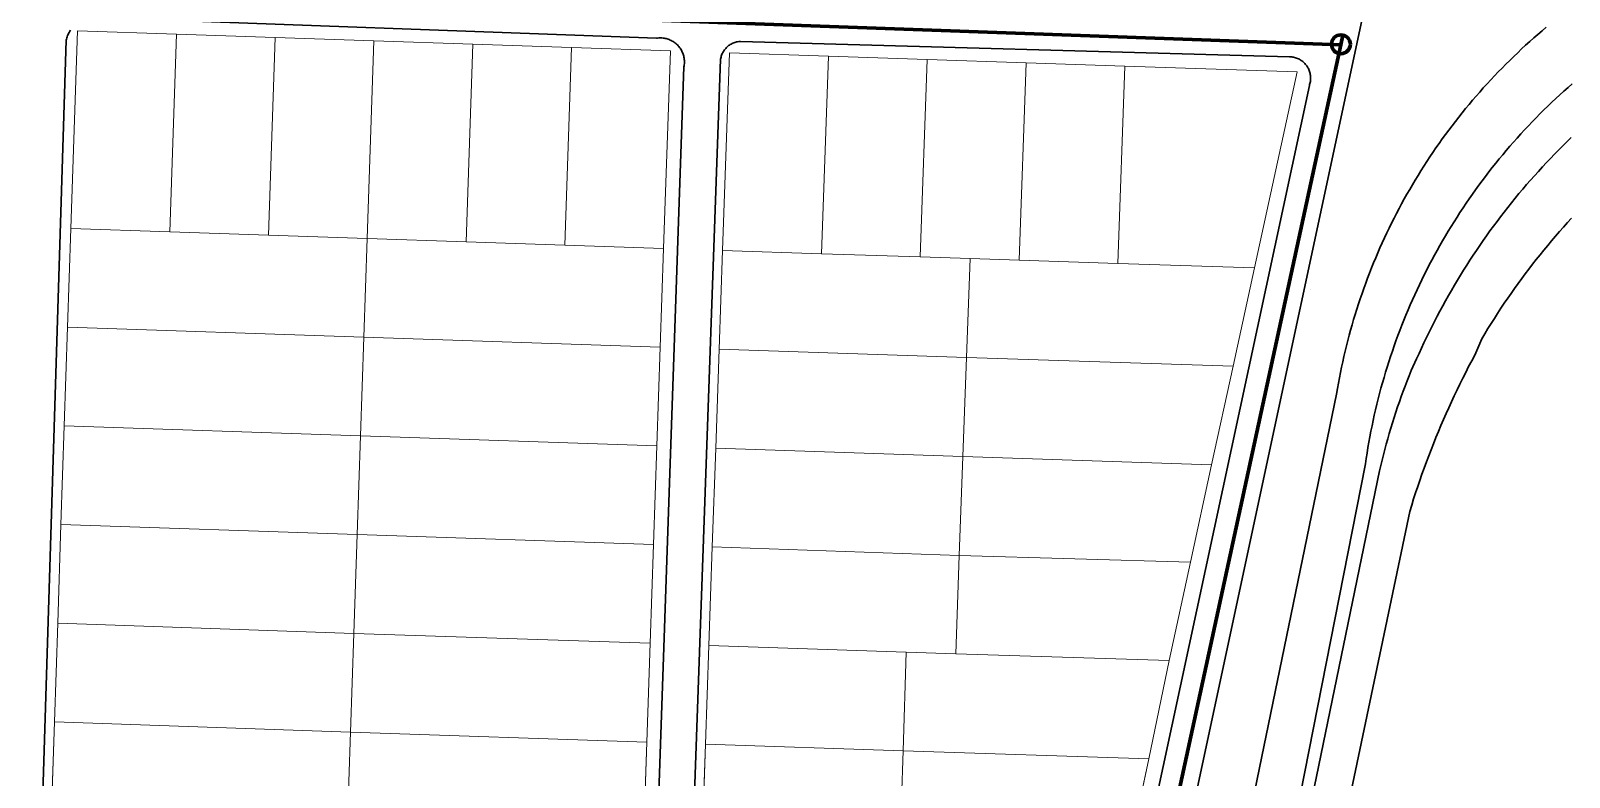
# Model space of a CAD drawing. Header units: inches. Extents: x -47590 to -46630, y -3759365 to -3758308.
# Drawn here: x -47002.9 to -46757.9, y -3759237.6 to -3759118.7 of the extents above; entities that cross this region are included whole.
import ezdxf

# ---------------------------------------------------------------- set-up
doc = ezdxf.new("R2010")
doc.units = ezdxf.units.IN
doc.header["$MEASUREMENT"] = 0
doc.layers.add('curb_lines', color=7, linetype='Continuous', lineweight=30, true_color=0x0b8700)
doc.layers.add('Land_Parcels_Zoning', color=7, linetype='Continuous', lineweight=9, true_color=0xffffff)

msp = doc.modelspace()

# ---------------------------------------------------------------- linework, layer by layer
at = {"layer": 'curb_lines'}
for points in [[(-46830.17, -3759300.15), (-46771.18, -3759024.77)], [(-46830.17, -3759300.15), (-46771.18, -3759024.77)], [(-46996.6, -3759118.58), (-46996.71, -3759118.74), (-46996.81, -3759118.91), (-46996.91, -3759119.08), (-46997, -3759119.25), (-46997.08, -3759119.43), (-46997.16, -3759119.61), (-46997.22, -3759119.8), (-46997.28, -3759119.98), (-46997.33, -3759120.17), (-47002.88, -3759300.15)], [(-46996.6, -3759118.58), (-46996.71, -3759118.74), (-46996.81, -3759118.91), (-46996.91, -3759119.08), (-46997, -3759119.25), (-46997.08, -3759119.43), (-46997.16, -3759119.61), (-46997.22, -3759119.8), (-46997.28, -3759119.98), (-46997.33, -3759120.17), (-47002.88, -3759300.15)], [(-46904.96, -3759300.15), (-46898.93, -3759124.41), (-46898.89, -3759124.24), (-46898.87, -3759124.07), (-46898.85, -3759123.9), (-46898.84, -3759123.73), (-46898.84, -3759123.55), (-46898.85, -3759123.38), (-46898.86, -3759123.21), (-46898.88, -3759123.04), (-46898.91, -3759122.87), (-46898.95, -3759122.7), (-46899, -3759122.53), (-46899.05, -3759122.37), (-46899.11, -3759122.21), (-46899.18, -3759122.05), (-46899.25, -3759121.89), (-46899.33, -3759121.74), (-46899.42, -3759121.59), (-46899.52, -3759121.44), (-46899.62, -3759121.3), (-46899.72, -3759121.17), (-46899.84, -3759121.04), (-46899.96, -3759120.91), (-46900.08, -3759120.79), (-46900.21, -3759120.68), (-46900.35, -3759120.57), (-46900.49, -3759120.47), (-46900.63, -3759120.38), (-46900.78, -3759120.29), (-46900.93, -3759120.21), (-46901.09, -3759120.13), (-46901.25, -3759120.06), (-46901.41, -3759120), (-46901.57, -3759119.95), (-46901.74, -3759119.91), (-46901.91, -3759119.87), (-46902.08, -3759119.84), (-46902.25, -3759119.82), (-46902.42, -3759119.8), (-46902.59, -3759119.79), (-46902.77, -3759119.8), (-46902.94, -3759119.8), (-46903.11, -3759119.82), (-46903.28, -3759119.85), (-46992.97, -3759116.54)], [(-46904.96, -3759300.15), (-46898.93, -3759124.41), (-46898.89, -3759124.24), (-46898.87, -3759124.07), (-46898.85, -3759123.9), (-46898.84, -3759123.73), (-46898.84, -3759123.55), (-46898.85, -3759123.38), (-46898.86, -3759123.21), (-46898.88, -3759123.04), (-46898.91, -3759122.87), (-46898.95, -3759122.7), (-46899, -3759122.53), (-46899.05, -3759122.37), (-46899.11, -3759122.21), (-46899.18, -3759122.05), (-46899.25, -3759121.89), (-46899.33, -3759121.74), (-46899.42, -3759121.59), (-46899.52, -3759121.44), (-46899.62, -3759121.3), (-46899.72, -3759121.17), (-46899.84, -3759121.04), (-46899.96, -3759120.91), (-46900.08, -3759120.79), (-46900.21, -3759120.68), (-46900.35, -3759120.57), (-46900.49, -3759120.47), (-46900.63, -3759120.38), (-46900.78, -3759120.29), (-46900.93, -3759120.21), (-46901.09, -3759120.13), (-46901.25, -3759120.06), (-46901.41, -3759120), (-46901.57, -3759119.95), (-46901.74, -3759119.91), (-46901.91, -3759119.87), (-46902.08, -3759119.84), (-46902.25, -3759119.82), (-46902.42, -3759119.8), (-46902.59, -3759119.79), (-46902.77, -3759119.8), (-46902.94, -3759119.8), (-46903.11, -3759119.82), (-46903.28, -3759119.85), (-46992.97, -3759116.54)], [(-46819.21, -3759294.1), (-46794.99, -3759176.55), (-46794.85, -3759175.69), (-46794.69, -3759174.83), (-46794.53, -3759173.98), (-46794.36, -3759173.12), (-46794.19, -3759172.27), (-46794, -3759171.42), (-46793.81, -3759170.57), (-46793.61, -3759169.72), (-46793.41, -3759168.88), (-46793.19, -3759168.03), (-46792.97, -3759167.19), (-46792.74, -3759166.35), (-46792.5, -3759165.51), (-46792.26, -3759164.68), (-46792.01, -3759163.85), (-46791.75, -3759163.02), (-46791.48, -3759162.19), (-46791.21, -3759161.36), (-46790.92, -3759160.54), (-46790.63, -3759159.72), (-46790.34, -3759158.9), (-46790.03, -3759158.08), (-46789.72, -3759157.27), (-46789.4, -3759156.46), (-46789.08, -3759155.65), (-46788.74, -3759154.85), (-46788.4, -3759154.05), (-46788.06, -3759153.25), (-46787.7, -3759152.46), (-46787.34, -3759151.66), (-46786.97, -3759150.88), (-46786.59, -3759150.09), (-46786.21, -3759149.31), (-46785.82, -3759148.53), (-46785.42, -3759147.76), (-46785.02, -3759146.99), (-46784.61, -3759146.22), (-46784.19, -3759145.46), (-46783.76, -3759144.7), (-46783.33, -3759143.94), (-46782.89, -3759143.19), (-46782.45, -3759142.44), (-46781.99, -3759141.7), (-46781.53, -3759140.96), (-46781.07, -3759140.23), (-46780.6, -3759139.49), (-46780.12, -3759138.77), (-46779.63, -3759138.04), (-46779.14, -3759137.33), (-46778.64, -3759136.61), (-46778.14, -3759135.9), (-46777.63, -3759135.2), (-46777.11, -3759134.5), (-46776.58, -3759133.8), (-46776.05, -3759133.11), (-46775.52, -3759132.43), (-46774.98, -3759131.75), (-46774.43, -3759131.07), (-46773.87, -3759130.4), (-46773.31, -3759129.74), (-46772.75, -3759129.07), (-46772.17, -3759128.42), (-46771.6, -3759127.77), (-46771.01, -3759127.12), (-46770.42, -3759126.48), (-46769.83, -3759125.85), (-46769.22, -3759125.22), (-46768.62, -3759124.6), (-46768, -3759123.98), (-46767.39, -3759123.37), (-46766.76, -3759122.76), (-46766.13, -3759122.16), (-46765.5, -3759121.56), (-46764.86, -3759120.97), (-46764.21, -3759120.39), (-46763.56, -3759119.81), (-46762.91, -3759119.24), (-46762.25, -3759118.67), (-46761.58, -3759118.11)], [(-46819.21, -3759294.1), (-46794.99, -3759176.55), (-46794.85, -3759175.69), (-46794.69, -3759174.83), (-46794.53, -3759173.98), (-46794.36, -3759173.12), (-46794.19, -3759172.27), (-46794, -3759171.42), (-46793.81, -3759170.57), (-46793.61, -3759169.72), (-46793.41, -3759168.88), (-46793.19, -3759168.03), (-46792.97, -3759167.19), (-46792.74, -3759166.35), (-46792.5, -3759165.51), (-46792.26, -3759164.68), (-46792.01, -3759163.85), (-46791.75, -3759163.02), (-46791.48, -3759162.19), (-46791.21, -3759161.36), (-46790.92, -3759160.54), (-46790.63, -3759159.72), (-46790.34, -3759158.9), (-46790.03, -3759158.08), (-46789.72, -3759157.27), (-46789.4, -3759156.46), (-46789.08, -3759155.65), (-46788.74, -3759154.85), (-46788.4, -3759154.05), (-46788.06, -3759153.25), (-46787.7, -3759152.46), (-46787.34, -3759151.66), (-46786.97, -3759150.88), (-46786.59, -3759150.09), (-46786.21, -3759149.31), (-46785.82, -3759148.53), (-46785.42, -3759147.76), (-46785.02, -3759146.99), (-46784.61, -3759146.22), (-46784.19, -3759145.46), (-46783.76, -3759144.7), (-46783.33, -3759143.94), (-46782.89, -3759143.19), (-46782.45, -3759142.44), (-46781.99, -3759141.7), (-46781.53, -3759140.96), (-46781.07, -3759140.23), (-46780.6, -3759139.49), (-46780.12, -3759138.77), (-46779.63, -3759138.04), (-46779.14, -3759137.33), (-46778.64, -3759136.61), (-46778.14, -3759135.9), (-46777.63, -3759135.2), (-46777.11, -3759134.5), (-46776.58, -3759133.8), (-46776.05, -3759133.11), (-46775.52, -3759132.43), (-46774.98, -3759131.75), (-46774.43, -3759131.07), (-46773.87, -3759130.4), (-46773.31, -3759129.74), (-46772.75, -3759129.07), (-46772.17, -3759128.42), (-46771.6, -3759127.77), (-46771.01, -3759127.12), (-46770.42, -3759126.48), (-46769.83, -3759125.85), (-46769.22, -3759125.22), (-46768.62, -3759124.6), (-46768, -3759123.98), (-46767.39, -3759123.37), (-46766.76, -3759122.76), (-46766.13, -3759122.16), (-46765.5, -3759121.56), (-46764.86, -3759120.97), (-46764.21, -3759120.39), (-46763.56, -3759119.81), (-46762.91, -3759119.24), (-46762.25, -3759118.67), (-46761.58, -3759118.11)], [(-46899.35, -3759300.15), (-46893.07, -3759123.16), (-46893.04, -3759123), (-46893.01, -3759122.85), (-46892.97, -3759122.7), (-46892.91, -3759122.55), (-46892.86, -3759122.4), (-46892.79, -3759122.25), (-46892.72, -3759122.11), (-46892.64, -3759121.97), (-46892.56, -3759121.84), (-46892.47, -3759121.71), (-46892.37, -3759121.58), (-46892.27, -3759121.46), (-46892.16, -3759121.34), (-46892.05, -3759121.23), (-46891.93, -3759121.13), (-46891.8, -3759121.03), (-46891.67, -3759120.93), (-46891.54, -3759120.85), (-46891.4, -3759120.77), (-46891.26, -3759120.69), (-46891.12, -3759120.62), (-46890.97, -3759120.56), (-46890.82, -3759120.51), (-46890.67, -3759120.47), (-46890.52, -3759120.43), (-46890.36, -3759120.4), (-46890.2, -3759120.37), (-46890.04, -3759120.36), (-46889.89, -3759120.35), (-46802.45, -3759122.8), (-46802.28, -3759122.8), (-46802.12, -3759122.82), (-46801.96, -3759122.84), (-46801.81, -3759122.87), (-46801.65, -3759122.91), (-46801.49, -3759122.95), (-46801.34, -3759123), (-46801.19, -3759123.06), (-46801.04, -3759123.13), (-46800.9, -3759123.2), (-46800.76, -3759123.28), (-46800.62, -3759123.37), (-46800.49, -3759123.46), (-46800.36, -3759123.56), (-46800.24, -3759123.67), (-46800.12, -3759123.78), (-46800.01, -3759123.89), (-46799.9, -3759124.02), (-46799.8, -3759124.14), (-46799.71, -3759124.27), (-46799.62, -3759124.41), (-46799.54, -3759124.55), (-46799.46, -3759124.69), (-46799.4, -3759124.84), (-46799.33, -3759124.99), (-46799.28, -3759125.14), (-46799.23, -3759125.29), (-46799.19, -3759125.45), (-46799.16, -3759125.61), (-46799.14, -3759125.77), (-46799.12, -3759125.93), (-46799.11, -3759126.09), (-46799.11, -3759126.25), (-46799.12, -3759126.41), (-46799.13, -3759126.57), (-46799.15, -3759126.73), (-46799.18, -3759126.89), (-46799.22, -3759127.05), (-46799.26, -3759127.21), (-46799.31, -3759127.36), (-46836.37, -3759300.15)], [(-46899.35, -3759300.15), (-46893.07, -3759123.16), (-46893.04, -3759123), (-46893.01, -3759122.85), (-46892.97, -3759122.7), (-46892.91, -3759122.55), (-46892.86, -3759122.4), (-46892.79, -3759122.25), (-46892.72, -3759122.11), (-46892.64, -3759121.97), (-46892.56, -3759121.84), (-46892.47, -3759121.71), (-46892.37, -3759121.58), (-46892.27, -3759121.46), (-46892.16, -3759121.34), (-46892.05, -3759121.23), (-46891.93, -3759121.13), (-46891.8, -3759121.03), (-46891.67, -3759120.93), (-46891.54, -3759120.85), (-46891.4, -3759120.77), (-46891.26, -3759120.69), (-46891.12, -3759120.62), (-46890.97, -3759120.56), (-46890.82, -3759120.51), (-46890.67, -3759120.47), (-46890.52, -3759120.43), (-46890.36, -3759120.4), (-46890.2, -3759120.37), (-46890.04, -3759120.36), (-46889.89, -3759120.35), (-46802.45, -3759122.8), (-46802.28, -3759122.8), (-46802.12, -3759122.82), (-46801.96, -3759122.84), (-46801.81, -3759122.87), (-46801.65, -3759122.91), (-46801.49, -3759122.95), (-46801.34, -3759123), (-46801.19, -3759123.06), (-46801.04, -3759123.13), (-46800.9, -3759123.2), (-46800.76, -3759123.28), (-46800.62, -3759123.37), (-46800.49, -3759123.46), (-46800.36, -3759123.56), (-46800.24, -3759123.67), (-46800.12, -3759123.78), (-46800.01, -3759123.89), (-46799.9, -3759124.02), (-46799.8, -3759124.14), (-46799.71, -3759124.27), (-46799.62, -3759124.41), (-46799.54, -3759124.55), (-46799.46, -3759124.69), (-46799.4, -3759124.84), (-46799.33, -3759124.99), (-46799.28, -3759125.14), (-46799.23, -3759125.29), (-46799.19, -3759125.45), (-46799.16, -3759125.61), (-46799.14, -3759125.77), (-46799.12, -3759125.93), (-46799.11, -3759126.09), (-46799.11, -3759126.25), (-46799.12, -3759126.41), (-46799.13, -3759126.57), (-46799.15, -3759126.73), (-46799.18, -3759126.89), (-46799.22, -3759127.05), (-46799.26, -3759127.21), (-46799.31, -3759127.36), (-46836.37, -3759300.15)], [(-46812.5, -3759300.14), (-46790.39, -3759187.69), (-46790.26, -3759186.82), (-46790.12, -3759185.95), (-46789.98, -3759185.08), (-46789.83, -3759184.21), (-46789.67, -3759183.34), (-46789.5, -3759182.48), (-46789.33, -3759181.62), (-46789.15, -3759180.75), (-46788.96, -3759179.89), (-46788.76, -3759179.04), (-46788.56, -3759178.18), (-46788.34, -3759177.32), (-46788.12, -3759176.47), (-46787.9, -3759175.62), (-46787.66, -3759174.77), (-46787.42, -3759173.93), (-46787.17, -3759173.08), (-46786.91, -3759172.24), (-46786.64, -3759171.4), (-46786.37, -3759170.56), (-46786.09, -3759169.73), (-46785.8, -3759168.89), (-46785.51, -3759168.06), (-46785.2, -3759167.24), (-46784.89, -3759166.41), (-46784.58, -3759165.59), (-46784.25, -3759164.77), (-46783.92, -3759163.96), (-46783.58, -3759163.14), (-46783.24, -3759162.33), (-46782.88, -3759161.53), (-46782.52, -3759160.72), (-46782.15, -3759159.92), (-46781.78, -3759159.13), (-46781.4, -3759158.33), (-46781.01, -3759157.54), (-46780.61, -3759156.76), (-46780.21, -3759155.97), (-46779.8, -3759155.2), (-46779.38, -3759154.42), (-46778.95, -3759153.65), (-46778.52, -3759152.88), (-46778.09, -3759152.12), (-46777.64, -3759151.36), (-46777.19, -3759150.6), (-46776.73, -3759149.85), (-46776.27, -3759149.1), (-46775.79, -3759148.36), (-46775.32, -3759147.62), (-46774.83, -3759146.88), (-46774.34, -3759146.15), (-46773.84, -3759145.42), (-46773.34, -3759144.7), (-46772.83, -3759143.98), (-46772.31, -3759143.27), (-46771.79, -3759142.56), (-46771.26, -3759141.86), (-46770.72, -3759141.16), (-46770.18, -3759140.47), (-46769.63, -3759139.78), (-46769.08, -3759139.09), (-46768.52, -3759138.41), (-46767.95, -3759137.74), (-46767.38, -3759137.07), (-46766.8, -3759136.41), (-46766.21, -3759135.75), (-46765.62, -3759135.09), (-46765.03, -3759134.44), (-46764.42, -3759133.8), (-46763.82, -3759133.16), (-46763.2, -3759132.53), (-46762.58, -3759131.91), (-46761.96, -3759131.28), (-46761.33, -3759130.67), (-46760.69, -3759130.06), (-46760.05, -3759129.46), (-46759.41, -3759128.86), (-46758.76, -3759128.26), (-46758.1, -3759127.68), (-46757.44, -3759127.1)], [(-46812.5, -3759300.14), (-46790.39, -3759187.69), (-46790.26, -3759186.82), (-46790.12, -3759185.95), (-46789.98, -3759185.08), (-46789.83, -3759184.21), (-46789.67, -3759183.34), (-46789.5, -3759182.48), (-46789.33, -3759181.62), (-46789.15, -3759180.75), (-46788.96, -3759179.89), (-46788.76, -3759179.04), (-46788.56, -3759178.18), (-46788.34, -3759177.32), (-46788.12, -3759176.47), (-46787.9, -3759175.62), (-46787.66, -3759174.77), (-46787.42, -3759173.93), (-46787.17, -3759173.08), (-46786.91, -3759172.24), (-46786.64, -3759171.4), (-46786.37, -3759170.56), (-46786.09, -3759169.73), (-46785.8, -3759168.89), (-46785.51, -3759168.06), (-46785.2, -3759167.24), (-46784.89, -3759166.41), (-46784.58, -3759165.59), (-46784.25, -3759164.77), (-46783.92, -3759163.96), (-46783.58, -3759163.14), (-46783.24, -3759162.33), (-46782.88, -3759161.53), (-46782.52, -3759160.72), (-46782.15, -3759159.92), (-46781.78, -3759159.13), (-46781.4, -3759158.33), (-46781.01, -3759157.54), (-46780.61, -3759156.76), (-46780.21, -3759155.97), (-46779.8, -3759155.2), (-46779.38, -3759154.42), (-46778.95, -3759153.65), (-46778.52, -3759152.88), (-46778.09, -3759152.12), (-46777.64, -3759151.36), (-46777.19, -3759150.6), (-46776.73, -3759149.85), (-46776.27, -3759149.1), (-46775.79, -3759148.36), (-46775.32, -3759147.62), (-46774.83, -3759146.88), (-46774.34, -3759146.15), (-46773.84, -3759145.42), (-46773.34, -3759144.7), (-46772.83, -3759143.98), (-46772.31, -3759143.27), (-46771.79, -3759142.56), (-46771.26, -3759141.86), (-46770.72, -3759141.16), (-46770.18, -3759140.47), (-46769.63, -3759139.78), (-46769.08, -3759139.09), (-46768.52, -3759138.41), (-46767.95, -3759137.74), (-46767.38, -3759137.07), (-46766.8, -3759136.41), (-46766.21, -3759135.75), (-46765.62, -3759135.09), (-46765.03, -3759134.44), (-46764.42, -3759133.8), (-46763.82, -3759133.16), (-46763.2, -3759132.53), (-46762.58, -3759131.91), (-46761.96, -3759131.28), (-46761.33, -3759130.67), (-46760.69, -3759130.06), (-46760.05, -3759129.46), (-46759.41, -3759128.86), (-46758.76, -3759128.26), (-46758.1, -3759127.68), (-46757.44, -3759127.1)], [(-46811.06, -3759300.14), (-46788.14, -3759188.8), (-46787.94, -3759187.94), (-46787.73, -3759187.08), (-46787.51, -3759186.23), (-46787.29, -3759185.37), (-46787.06, -3759184.52), (-46786.82, -3759183.67), (-46786.58, -3759182.82), (-46786.33, -3759181.97), (-46786.07, -3759181.13), (-46785.8, -3759180.29), (-46785.53, -3759179.45), (-46785.25, -3759178.61), (-46784.96, -3759177.78), (-46784.67, -3759176.94), (-46784.37, -3759176.11), (-46784.06, -3759175.29), (-46783.75, -3759174.46), (-46783.43, -3759173.64), (-46783.1, -3759172.82), (-46782.22, -3759170.95), (-46781.84, -3759170.09), (-46781.45, -3759169.23), (-46781.05, -3759168.38), (-46780.64, -3759167.53), (-46780.23, -3759166.68), (-46779.81, -3759165.84), (-46779.39, -3759165), (-46778.95, -3759164.16), (-46778.51, -3759163.33), (-46778.07, -3759162.5), (-46777.61, -3759161.68), (-46777.15, -3759160.85), (-46776.68, -3759160.04), (-46776.21, -3759159.22), (-46775.73, -3759158.42), (-46775.24, -3759157.61), (-46774.74, -3759156.81), (-46774.24, -3759156.01), (-46773.73, -3759155.22), (-46773.21, -3759154.43), (-46772.69, -3759153.65), (-46772.16, -3759152.87), (-46771.63, -3759152.1), (-46771.09, -3759151.33), (-46770.54, -3759150.56), (-46769.98, -3759149.8), (-46769.42, -3759149.05), (-46768.85, -3759148.29), (-46768.28, -3759147.55), (-46767.7, -3759146.81), (-46767.11, -3759146.07), (-46766.52, -3759145.34), (-46765.92, -3759144.61), (-46765.32, -3759143.89), (-46764.71, -3759143.17), (-46764.09, -3759142.46), (-46763.46, -3759141.76), (-46762.84, -3759141.06), (-46762.2, -3759140.36), (-46761.56, -3759139.67), (-46760.91, -3759138.99), (-46760.26, -3759138.31), (-46759.6, -3759137.64), (-46758.94, -3759136.97), (-46758.27, -3759136.31), (-46757.6, -3759135.65)], [(-46811.06, -3759300.14), (-46788.14, -3759188.8), (-46787.94, -3759187.94), (-46787.73, -3759187.08), (-46787.51, -3759186.23), (-46787.29, -3759185.37), (-46787.06, -3759184.52), (-46786.82, -3759183.67), (-46786.58, -3759182.82), (-46786.33, -3759181.97), (-46786.07, -3759181.13), (-46785.8, -3759180.29), (-46785.53, -3759179.45), (-46785.25, -3759178.61), (-46784.96, -3759177.78), (-46784.67, -3759176.94), (-46784.37, -3759176.11), (-46784.06, -3759175.29), (-46783.75, -3759174.46), (-46783.43, -3759173.64), (-46783.1, -3759172.82), (-46782.22, -3759170.95), (-46781.84, -3759170.09), (-46781.45, -3759169.23), (-46781.05, -3759168.38), (-46780.64, -3759167.53), (-46780.23, -3759166.68), (-46779.81, -3759165.84), (-46779.39, -3759165), (-46778.95, -3759164.16), (-46778.51, -3759163.33), (-46778.07, -3759162.5), (-46777.61, -3759161.68), (-46777.15, -3759160.85), (-46776.68, -3759160.04), (-46776.21, -3759159.22), (-46775.73, -3759158.42), (-46775.24, -3759157.61), (-46774.74, -3759156.81), (-46774.24, -3759156.01), (-46773.73, -3759155.22), (-46773.21, -3759154.43), (-46772.69, -3759153.65), (-46772.16, -3759152.87), (-46771.63, -3759152.1), (-46771.09, -3759151.33), (-46770.54, -3759150.56), (-46769.98, -3759149.8), (-46769.42, -3759149.05), (-46768.85, -3759148.29), (-46768.28, -3759147.55), (-46767.7, -3759146.81), (-46767.11, -3759146.07), (-46766.52, -3759145.34), (-46765.92, -3759144.61), (-46765.32, -3759143.89), (-46764.71, -3759143.17), (-46764.09, -3759142.46), (-46763.46, -3759141.76), (-46762.84, -3759141.06), (-46762.2, -3759140.36), (-46761.56, -3759139.67), (-46760.91, -3759138.99), (-46760.26, -3759138.31), (-46759.6, -3759137.64), (-46758.94, -3759136.97), (-46758.27, -3759136.31), (-46757.6, -3759135.65)], [(-46804.24, -3759295.04), (-46783.32, -3759195.24), (-46783.01, -3759194.25), (-46782.7, -3759193.26), (-46782.38, -3759192.27), (-46782.05, -3759191.28), (-46781.71, -3759190.3), (-46781.37, -3759189.32), (-46781.02, -3759188.34), (-46780.66, -3759187.37), (-46780.29, -3759186.39), (-46779.92, -3759185.42), (-46779.54, -3759184.46), (-46779.15, -3759183.49), (-46778.76, -3759182.53), (-46778.36, -3759181.57), (-46777.95, -3759180.62), (-46777.53, -3759179.67), (-46777.1, -3759178.72), (-46776.67, -3759177.77), (-46776.24, -3759176.83), (-46775.79, -3759175.89), (-46775.34, -3759174.96), (-46774.88, -3759174.02), (-46774.41, -3759173.1), (-46773.94, -3759172.17), (-46773.45, -3759171.25), (-46772.97, -3759170.33), (-46771.86, -3759167.76), (-46771.36, -3759166.94), (-46770.86, -3759166.12), (-46770.35, -3759165.31), (-46769.84, -3759164.49), (-46769.32, -3759163.69), (-46768.79, -3759162.88), (-46768.26, -3759162.09), (-46767.72, -3759161.29), (-46767.17, -3759160.5), (-46766.61, -3759159.72), (-46766.05, -3759158.94), (-46765.49, -3759158.16), (-46764.92, -3759157.39), (-46764.34, -3759156.63), (-46763.75, -3759155.86), (-46763.16, -3759155.11), (-46762.56, -3759154.36), (-46761.96, -3759153.61), (-46761.35, -3759152.87), (-46760.74, -3759152.13), (-46760.11, -3759151.4), (-46759.49, -3759150.67), (-46758.85, -3759149.95), (-46758.21, -3759149.23), (-46757.57, -3759148.52)], [(-46804.24, -3759295.04), (-46783.32, -3759195.24), (-46783.01, -3759194.25), (-46782.7, -3759193.26), (-46782.38, -3759192.27), (-46782.05, -3759191.28), (-46781.71, -3759190.3), (-46781.37, -3759189.32), (-46781.02, -3759188.34), (-46780.66, -3759187.37), (-46780.29, -3759186.39), (-46779.92, -3759185.42), (-46779.54, -3759184.46), (-46779.15, -3759183.49), (-46778.76, -3759182.53), (-46778.36, -3759181.57), (-46777.95, -3759180.62), (-46777.53, -3759179.67), (-46777.1, -3759178.72), (-46776.67, -3759177.77), (-46776.24, -3759176.83), (-46775.79, -3759175.89), (-46775.34, -3759174.96), (-46774.88, -3759174.02), (-46774.41, -3759173.1), (-46773.94, -3759172.17), (-46773.45, -3759171.25), (-46772.97, -3759170.33), (-46771.86, -3759167.76), (-46771.36, -3759166.94), (-46770.86, -3759166.12), (-46770.35, -3759165.31), (-46769.84, -3759164.49), (-46769.32, -3759163.69), (-46768.79, -3759162.88), (-46768.26, -3759162.09), (-46767.72, -3759161.29), (-46767.17, -3759160.5), (-46766.61, -3759159.72), (-46766.05, -3759158.94), (-46765.49, -3759158.16), (-46764.92, -3759157.39), (-46764.34, -3759156.63), (-46763.75, -3759155.86), (-46763.16, -3759155.11), (-46762.56, -3759154.36), (-46761.96, -3759153.61), (-46761.35, -3759152.87), (-46760.74, -3759152.13), (-46760.11, -3759151.4), (-46759.49, -3759150.67), (-46758.85, -3759149.95), (-46758.21, -3759149.23), (-46757.57, -3759148.52)]]:
    msp.add_lwpolyline(points, dxfattribs=at)
at = {"layer": 'Land_Parcels_Zoning', "lineweight": 100}
for p, q in [((-47415.6, -3759098.43), (-46794.29, -3759120.88)), ((-46794.29, -3759120.88), (-46820.81, -3759243.1)), ((-46793.97, -3759119.34), (-46794.29, -3759120.88))]:
    msp.add_line(p, q, dxfattribs=at)
at = {"layer": 'Land_Parcels_Zoning'}
for p, q in [((-46995.48, -3759118.68), (-46996.55, -3759150.15)), ((-46979.75, -3759119.2), (-46995.48, -3759118.68)), ((-46964.02, -3759119.73), (-46979.75, -3759119.2)), ((-46948.28, -3759120.26), (-46964.02, -3759119.73)), ((-46932.55, -3759120.79), (-46948.28, -3759120.26)), ((-46916.81, -3759121.32), (-46932.55, -3759120.79)), ((-46901.08, -3759121.85), (-46916.81, -3759121.32)), ((-46902.15, -3759153.33), (-46901.08, -3759121.85)), ((-46891.64, -3759122.17), (-46892.75, -3759153.67)), ((-46875.9, -3759122.7), (-46891.64, -3759122.17)), ((-46860.17, -3759123.23), (-46875.9, -3759122.7)), ((-46844.43, -3759123.76), (-46860.17, -3759123.23)), ((-46828.7, -3759124.29), (-46844.43, -3759123.76)), ((-46801.25, -3759125.21), (-46828.7, -3759124.29)), ((-46808.04, -3759156.44), (-46801.25, -3759125.21)), ((-46996.55, -3759150.15), (-46997.08, -3759165.88)), ((-46902.68, -3759169.07), (-46902.15, -3759153.33)), ((-46892.75, -3759153.67), (-46893.31, -3759169.42)), ((-46811.45, -3759172.12), (-46808.04, -3759156.44)), ((-46799.18, -3759159.96), (-46799.18, -3759159.96)), ((-46799.18, -3759159.96), (-46799.18, -3759159.96)), ((-46997.08, -3759165.88), (-46997.61, -3759181.61)), ((-46903.22, -3759184.8), (-46902.68, -3759169.07)), ((-46893.31, -3759169.42), (-46893.86, -3759185.16)), ((-46814.87, -3759187.83), (-46811.45, -3759172.12)), ((-46997.61, -3759181.61), (-46998.13, -3759197.34)), ((-46903.75, -3759200.54), (-46903.22, -3759184.8)), ((-46893.86, -3759185.16), (-46894.42, -3759200.91)), ((-46818.25, -3759203.36), (-46814.87, -3759187.83)), ((-46998.13, -3759197.34), (-46998.66, -3759213.07)), ((-46904.29, -3759216.27), (-46903.75, -3759200.54)), ((-46894.42, -3759200.91), (-46894.96, -3759216.64)), ((-46821.65, -3759219), (-46818.25, -3759203.36)), ((-46998.66, -3759213.07), (-46999.19, -3759228.8)), ((-46904.82, -3759232.01), (-46904.29, -3759216.27)), ((-46894.96, -3759216.64), (-46895.5, -3759232.36)), ((-46824.87, -3759234.67), (-46821.65, -3759219)), ((-46999.19, -3759228.8), (-46999.72, -3759244.54)), ((-46905.35, -3759247.74), (-46904.82, -3759232.01)), ((-46895.5, -3759232.36), (-46896.03, -3759248.07)), ((-46828.24, -3759250.45), (-46824.87, -3759234.67))]:
    msp.add_line(p, q, dxfattribs=at)
for points in [[(-46979.75, -3759119.2), (-46980.81, -3759150.68), (-46996.55, -3759150.15), (-46995.48, -3759118.68)], [(-46979.75, -3759119.2), (-46980.81, -3759150.68), (-46996.55, -3759150.15), (-46995.48, -3759118.68)], [(-46964.02, -3759119.73), (-46965.08, -3759151.21), (-46980.81, -3759150.68), (-46979.75, -3759119.2)], [(-46964.02, -3759119.73), (-46965.08, -3759151.21), (-46980.81, -3759150.68), (-46979.75, -3759119.2)], [(-46948.28, -3759120.26), (-46949.35, -3759151.74), (-46965.08, -3759151.21), (-46964.02, -3759119.73)], [(-46948.28, -3759120.26), (-46949.35, -3759151.74), (-46965.08, -3759151.21), (-46964.02, -3759119.73)], [(-46932.55, -3759120.79), (-46933.62, -3759152.27), (-46949.35, -3759151.74), (-46948.28, -3759120.26)], [(-46932.55, -3759120.79), (-46933.62, -3759152.27), (-46949.35, -3759151.74), (-46948.28, -3759120.26)], [(-46916.81, -3759121.32), (-46917.88, -3759152.8), (-46933.62, -3759152.27), (-46932.55, -3759120.79)], [(-46916.81, -3759121.32), (-46917.88, -3759152.8), (-46933.62, -3759152.27), (-46932.55, -3759120.79)], [(-46902.15, -3759153.33), (-46917.88, -3759152.8), (-46916.81, -3759121.32), (-46901.08, -3759121.85)], [(-46902.15, -3759153.33), (-46917.88, -3759152.8), (-46916.81, -3759121.32), (-46901.08, -3759121.85)], [(-46875.9, -3759122.7), (-46877.01, -3759154.19), (-46892.75, -3759153.67), (-46891.64, -3759122.17)], [(-46875.9, -3759122.7), (-46877.01, -3759154.19), (-46892.75, -3759153.67), (-46891.64, -3759122.17)], [(-46860.17, -3759123.23), (-46861.28, -3759154.7), (-46877.01, -3759154.19), (-46875.9, -3759122.7)], [(-46860.17, -3759123.23), (-46861.28, -3759154.7), (-46877.01, -3759154.19), (-46875.9, -3759122.7)], [(-46844.43, -3759123.76), (-46845.53, -3759155.21), (-46853.31, -3759154.96), (-46861.28, -3759154.7), (-46860.17, -3759123.23)], [(-46844.43, -3759123.76), (-46845.53, -3759155.21), (-46853.31, -3759154.96), (-46861.28, -3759154.7), (-46860.17, -3759123.23)], [(-46828.7, -3759124.29), (-46829.8, -3759155.73), (-46845.53, -3759155.21), (-46844.43, -3759123.76)], [(-46828.7, -3759124.29), (-46829.8, -3759155.73), (-46845.53, -3759155.21), (-46844.43, -3759123.76)], [(-46808.04, -3759156.44), (-46829.8, -3759155.73), (-46828.7, -3759124.29), (-46801.25, -3759125.21)], [(-46808.04, -3759156.44), (-46829.8, -3759155.73), (-46828.7, -3759124.29), (-46801.25, -3759125.21)], [(-46980.81, -3759150.68), (-46965.08, -3759151.21), (-46949.35, -3759151.74), (-46949.88, -3759167.47), (-46997.08, -3759165.88), (-46996.55, -3759150.15)], [(-46980.81, -3759150.68), (-46965.08, -3759151.21), (-46949.35, -3759151.74), (-46949.88, -3759167.47), (-46997.08, -3759165.88), (-46996.55, -3759150.15)], [(-46933.62, -3759152.27), (-46917.88, -3759152.8), (-46902.15, -3759153.33), (-46902.68, -3759169.07), (-46949.88, -3759167.47), (-46949.35, -3759151.74)], [(-46933.62, -3759152.27), (-46917.88, -3759152.8), (-46902.15, -3759153.33), (-46902.68, -3759169.07), (-46949.88, -3759167.47), (-46949.35, -3759151.74)], [(-46877.01, -3759154.19), (-46861.28, -3759154.7), (-46853.31, -3759154.96), (-46853.89, -3759170.73), (-46893.31, -3759169.42), (-46892.75, -3759153.67)], [(-46877.01, -3759154.19), (-46861.28, -3759154.7), (-46853.31, -3759154.96), (-46853.89, -3759170.73), (-46893.31, -3759169.42), (-46892.75, -3759153.67)], [(-46845.53, -3759155.21), (-46829.8, -3759155.73), (-46808.04, -3759156.44), (-46811.45, -3759172.12), (-46853.89, -3759170.73), (-46853.31, -3759154.96)], [(-46845.53, -3759155.21), (-46829.8, -3759155.73), (-46808.04, -3759156.44), (-46811.45, -3759172.12), (-46853.89, -3759170.73), (-46853.31, -3759154.96)], [(-46949.88, -3759167.47), (-46950.41, -3759183.21), (-46997.61, -3759181.61), (-46997.08, -3759165.88)], [(-46949.88, -3759167.47), (-46950.41, -3759183.21), (-46997.61, -3759181.61), (-46997.08, -3759165.88)], [(-46902.68, -3759169.07), (-46903.22, -3759184.8), (-46950.41, -3759183.21), (-46949.88, -3759167.47)], [(-46902.68, -3759169.07), (-46903.22, -3759184.8), (-46950.41, -3759183.21), (-46949.88, -3759167.47)], [(-46853.89, -3759170.73), (-46854.48, -3759186.49), (-46893.86, -3759185.16), (-46893.31, -3759169.42)], [(-46853.89, -3759170.73), (-46854.48, -3759186.49), (-46893.86, -3759185.16), (-46893.31, -3759169.42)], [(-46811.45, -3759172.12), (-46814.87, -3759187.83), (-46854.48, -3759186.49), (-46853.89, -3759170.73)], [(-46811.45, -3759172.12), (-46814.87, -3759187.83), (-46854.48, -3759186.49), (-46853.89, -3759170.73)], [(-46950.41, -3759183.21), (-46950.95, -3759198.94), (-46998.13, -3759197.34), (-46997.61, -3759181.61)], [(-46950.41, -3759183.21), (-46950.95, -3759198.94), (-46998.13, -3759197.34), (-46997.61, -3759181.61)], [(-46903.22, -3759184.8), (-46903.75, -3759200.54), (-46950.95, -3759198.94), (-46950.41, -3759183.21)], [(-46903.22, -3759184.8), (-46903.75, -3759200.54), (-46950.95, -3759198.94), (-46950.41, -3759183.21)], [(-46854.48, -3759186.49), (-46855.06, -3759202.26), (-46894.42, -3759200.91), (-46893.86, -3759185.16)], [(-46854.48, -3759186.49), (-46855.06, -3759202.26), (-46894.42, -3759200.91), (-46893.86, -3759185.16)], [(-46814.87, -3759187.83), (-46818.25, -3759203.36), (-46855.06, -3759202.26), (-46854.48, -3759186.49)], [(-46814.87, -3759187.83), (-46818.25, -3759203.36), (-46855.06, -3759202.26), (-46854.48, -3759186.49)], [(-46950.95, -3759198.94), (-46951.48, -3759214.68), (-46998.66, -3759213.07), (-46998.13, -3759197.34)], [(-46950.95, -3759198.94), (-46951.48, -3759214.68), (-46998.66, -3759213.07), (-46998.13, -3759197.34)], [(-46903.75, -3759200.54), (-46904.29, -3759216.27), (-46951.48, -3759214.68), (-46950.95, -3759198.94)], [(-46903.75, -3759200.54), (-46904.29, -3759216.27), (-46951.48, -3759214.68), (-46950.95, -3759198.94)], [(-46855.06, -3759202.26), (-46855.63, -3759217.93), (-46863.5, -3759217.67), (-46894.96, -3759216.64), (-46894.42, -3759200.91)], [(-46855.06, -3759202.26), (-46855.63, -3759217.93), (-46863.5, -3759217.67), (-46894.96, -3759216.64), (-46894.42, -3759200.91)], [(-46818.25, -3759203.36), (-46821.65, -3759219), (-46855.63, -3759217.93), (-46855.06, -3759202.26)], [(-46818.25, -3759203.36), (-46821.65, -3759219), (-46855.63, -3759217.93), (-46855.06, -3759202.26)], [(-46951.48, -3759214.68), (-46952, -3759230.41), (-46999.19, -3759228.8), (-46998.66, -3759213.07)], [(-46951.48, -3759214.68), (-46952, -3759230.41), (-46999.19, -3759228.8), (-46998.66, -3759213.07)], [(-46904.29, -3759216.27), (-46904.82, -3759232.01), (-46952, -3759230.41), (-46951.48, -3759214.68)], [(-46904.29, -3759216.27), (-46904.82, -3759232.01), (-46952, -3759230.41), (-46951.48, -3759214.68)], [(-46863.5, -3759217.67), (-46864.02, -3759233.4), (-46895.5, -3759232.36), (-46894.96, -3759216.64)], [(-46863.5, -3759217.67), (-46864.02, -3759233.4), (-46895.5, -3759232.36), (-46894.96, -3759216.64)], [(-46855.63, -3759217.93), (-46821.65, -3759219), (-46824.87, -3759234.67), (-46864.02, -3759233.4), (-46863.5, -3759217.67)], [(-46855.63, -3759217.93), (-46821.65, -3759219), (-46824.87, -3759234.67), (-46864.02, -3759233.4), (-46863.5, -3759217.67)], [(-46952, -3759230.41), (-46952.53, -3759246.14), (-46999.72, -3759244.54), (-46999.19, -3759228.8)], [(-46952, -3759230.41), (-46952.53, -3759246.14), (-46999.72, -3759244.54), (-46999.19, -3759228.8)], [(-46904.82, -3759232.01), (-46905.35, -3759247.74), (-46952.53, -3759246.14), (-46952, -3759230.41)], [(-46904.82, -3759232.01), (-46905.35, -3759247.74), (-46952.53, -3759246.14), (-46952, -3759230.41)], [(-46864.02, -3759233.4), (-46864.55, -3759249.14), (-46896.03, -3759248.07), (-46895.5, -3759232.36)], [(-46864.02, -3759233.4), (-46864.55, -3759249.14), (-46896.03, -3759248.07), (-46895.5, -3759232.36)], [(-46824.87, -3759234.67), (-46828.24, -3759250.45), (-46864.55, -3759249.14), (-46864.02, -3759233.4)], [(-46824.87, -3759234.67), (-46828.24, -3759250.45), (-46864.55, -3759249.14), (-46864.02, -3759233.4)]]:
    msp.add_lwpolyline(points, close=True, dxfattribs=at)
msp.add_lwpolyline([(-46799.18, -3759159.96), (-46799.18, -3759159.96), (-46799.18, -3759159.96)], dxfattribs=at)
at = {"layer": 'Land_Parcels_Zoning', "lineweight": 100}
msp.add_circle((-46794.28, -3759120.81), 1.5, dxfattribs=at)

doc.saveas('drawing.dxf')
